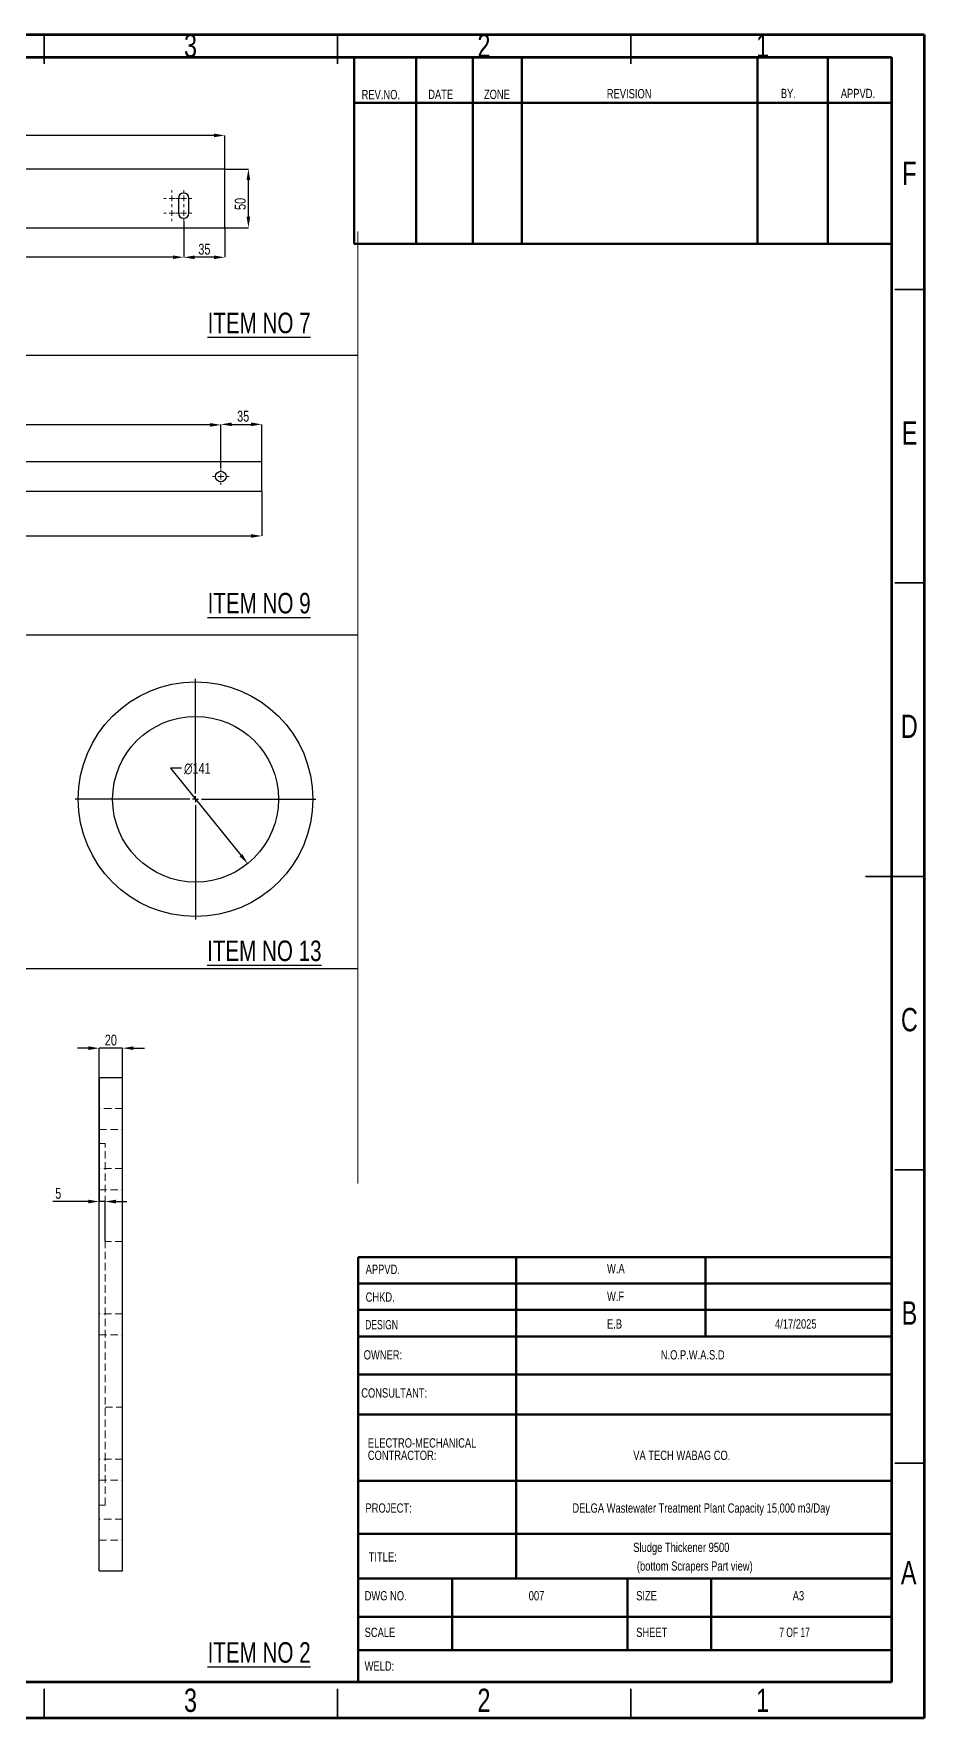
# Model space of a CAD drawing. Header units: millimetres. Extents: x 122 to 2816, y -707 to 556.
# Drawn here: x 381.3 to 533, y -304.2 to -17.1 of the extents above; entities that cross this region are included whole.
import ezdxf

# ---------------------------------------------------------------- set-up
doc = ezdxf.new("R2010")
doc.units = ezdxf.units.MM
doc.header["$PDSIZE"] = -1
doc.linetypes.add('HIDDEN', pattern=[1.905, 1.27, -0.635])
doc.layers.add('FORMAT', color=7, linetype='Continuous')
doc.styles.add('SLDTEXTSTYLE6', font='TXT', dxfattribs={"width": 0.687299})
doc.styles.add('SLDTEXTSTYLE7', font='TXT', dxfattribs={"width": 0.75})
doc.styles.add('SLDTEXTSTYLE8', font='TXT', dxfattribs={"width": 0.678571})
doc.dimstyles.new('SLDDIMSTYLE43', dxfattribs={"dimtxt": 1.852083, "dimasz": 1.852083, "dimexe": 0, "dimexo": 0.625, "dimgap": 0.463021, "dimtad": 1, "dimdec": 0, "dimlfac": 5, "dimrnd": 1e-09, "dimzin": 12, "dimtxsty": 'SLDTEXTSTYLE7', "dimsah": 1, "dimcen": 0, "dimazin": 3, "dimtfac": 1, "dimtdec": 0, "dimtmove": 0, "dimatfit": 3, "dimfrac": 2, "dimtzin": 12})
doc.dimstyles.new('SLDDIMSTYLE7', dxfattribs={"dimtxt": 1.852083, "dimasz": 1.852083, "dimexe": 0, "dimexo": 0.625, "dimgap": 0.463021, "dimtad": 1, "dimdec": 0, "dimlfac": 5, "dimrnd": 1e-09, "dimzin": 12, "dimtxsty": 'SLDTEXTSTYLE7', "dimsah": 1, "dimcen": 2.5, "dimazin": 3, "dimtfac": 1, "dimtdec": 0, "dimtmove": 0, "dimatfit": 3, "dimfrac": 2, "dimtzin": 12})
doc.dimstyles.new('SLDDIMSTYLE9', dxfattribs={"dimtxt": 1.852083, "dimasz": 1.852083, "dimexe": 0, "dimexo": 0.625, "dimgap": 0.463021, "dimtad": 1, "dimdec": 0, "dimlfac": 5, "dimrnd": 1e-09, "dimzin": 12, "dimtxsty": 'SLDTEXTSTYLE7', "dimsah": 1, "dimcen": 2.5, "dimazin": 3, "dimtfac": 1, "dimtdec": 0, "dimtmove": 0, "dimatfit": 0, "dimfrac": 2, "dimtzin": 12})

# ---------------------------------------------------------------- blocks, each defined once
blk = doc.blocks.new('SW_NOTE_0_96')
at = {"color": 0, "linetype": 'Continuous', "lineweight": 0, "char_height": 1.5875, "attachment_point": 1, "style": 'SLDTEXTSTYLE7'}
for s, insert in [('ELECTRO-MECHANICAL', (0, 2.05)), ('CONTRACTOR:', (0, -0.07))]:
    blk.add_mtext(s, dxfattribs=dict(at, insert=insert))
blk = doc.blocks.new('*D1206')
at = {"layer": 'Defpoints', "color": 0}
for p in [(255.85, -34.44), (255.85, -40.18), (413.85, -40.18)]:
    blk.add_point(p, dxfattribs=at)
at = {"layer": 'FORMAT', "color": 0, "lineweight": -2}
for p, q in [((255.85, -40.11), (255.85, -34.44)), ((412, -34.44), (257.7, -34.44)), ((413.85, -40.11), (413.85, -34.44))]:
    blk.add_line(p, q, dxfattribs=at)
at = {"layer": 'FORMAT', "color": 0}
for points in [[(257.7, -34.13), (257.7, -34.75), (255.85, -34.44)], [(412, -34.13), (412, -34.75), (413.85, -34.44)]]:
    blk.add_solid(points, dxfattribs=at)
at = {"layer": 'FORMAT', "color": 0, "insert": (339.37, -32.13), "char_height": 1.852, "attachment_point": 2, "style": 'SLDTEXTSTYLE7'}
blk.add_mtext('\\A1;790', dxfattribs=at)
blk = doc.blocks.new('*D1207')
at = {"layer": 'Defpoints', "color": 0}
for p in [(413.85, -40.18), (417.87, -40.18), (413.85, -50.18)]:
    blk.add_point(p, dxfattribs=at)
at = {"layer": 'FORMAT', "color": 0, "lineweight": -2}
for p, q in [((413.91, -40.18), (417.87, -40.18)), ((417.87, -48.32), (417.87, -42.03)), ((413.91, -50.18), (417.87, -50.18))]:
    blk.add_line(p, q, dxfattribs=at)
at = {"layer": 'FORMAT', "color": 0}
for points in [[(417.56, -42.03), (418.18, -42.03), (417.87, -40.18)], [(417.56, -48.32), (418.18, -48.32), (417.87, -50.18)]]:
    blk.add_solid(points, dxfattribs=at)
at = {"layer": 'FORMAT', "color": 0, "insert": (415.55, -46.12), "char_height": 1.852, "attachment_point": 2, "rotation": 90, "style": 'SLDTEXTSTYLE7'}
blk.add_mtext('\\A1;50', dxfattribs=at)
blk = doc.blocks.new('*D1210')
at = {"layer": 'Defpoints', "color": 0}
for p in [(262.85, -49.08), (406.85, -49.08), (262.85, -55.2)]:
    blk.add_point(p, dxfattribs=at)
at = {"layer": 'FORMAT', "color": 0, "lineweight": -2}
for p, q in [((262.85, -49.14), (262.85, -55.2)), ((406.85, -49.14), (406.85, -55.2)), ((405, -55.2), (264.7, -55.2))]:
    blk.add_line(p, q, dxfattribs=at)
at = {"layer": 'FORMAT', "color": 0}
for points in [[(264.7, -54.9), (264.7, -55.51), (262.85, -55.2)], [(405, -54.9), (405, -55.51), (406.85, -55.2)]]:
    blk.add_solid(points, dxfattribs=at)
at = {"layer": 'FORMAT', "color": 0, "insert": (337.76, -52.89), "char_height": 1.8521, "attachment_point": 2, "style": 'SLDTEXTSTYLE7'}
blk.add_mtext('\\A1;180X4=720', dxfattribs=at)
blk = doc.blocks.new('*D1211')
at = {"layer": 'Defpoints', "color": 0}
for p in [(406.85, -49.08), (413.85, -50.18), (406.85, -55.22)]:
    blk.add_point(p, dxfattribs=at)
at = {"layer": 'FORMAT', "color": 0, "lineweight": -2}
for p, q in [((406.85, -49.14), (406.85, -55.22)), ((413.85, -50.24), (413.85, -55.22)), ((412, -55.22), (408.7, -55.22))]:
    blk.add_line(p, q, dxfattribs=at)
at = {"layer": 'FORMAT', "color": 0}
for points in [[(408.7, -54.91), (408.7, -55.53), (406.85, -55.22)], [(412, -54.91), (412, -55.53), (413.85, -55.22)]]:
    blk.add_solid(points, dxfattribs=at)
at = {"layer": 'FORMAT', "color": 0, "insert": (410.37, -52.91), "char_height": 1.852, "attachment_point": 2, "style": 'SLDTEXTSTYLE7'}
blk.add_mtext('\\A1;35', dxfattribs=at)
blk = doc.blocks.new('SW_CENTERMARKSYMBOL_60')
at = {"color": 0, "linetype": 'Continuous', "lineweight": 18}
for p, q in [((0, 3.5), (0, 3.9)), ((0, 2.5), (0, 3)), ((-1, 2.5), (-1.4, 2.5)), ((-1, 0), (-1.4, 0)), ((0, 2.5), (-0.5, 2.5)), ((0, 0), (-0.5, 0)), ((0, 2.5), (0, 2)), ((0, 2.5), (0.5, 2.5)), ((0, 1.5), (0, 1.1)), ((0, 1), (0, 1.4)), ((0, 0), (0, 0.5)), ((0, 0), (0, -0.5)), ((0, 0), (0.5, 0)), ((1, 2.5), (1.4, 2.5)), ((1, 0), (1.4, 0)), ((0, -1), (0, -1.4))]:
    blk.add_line(p, q, dxfattribs=at)
blk = doc.blocks.new('SW_CENTERMARKSYMBOL_61')
at = {"color": 0, "linetype": 'Continuous', "lineweight": 18}
for p, q in [((0, 3.5), (0, 3.9)), ((0, 2.5), (0, 3)), ((-1, 2.5), (-1.4, 2.5)), ((-1, 0), (-1.4, 0)), ((0, 2.5), (-0.5, 2.5)), ((0, 0), (-0.5, 0)), ((0, 2.5), (0, 2)), ((0, 2.5), (0.5, 2.5)), ((0, 1.5), (0, 1.1)), ((0, 1), (0, 1.4)), ((0, 0), (0, 0.5)), ((0, 0), (0, -0.5)), ((0, 0), (0.5, 0)), ((1, 2.5), (1.4, 2.5)), ((1, 0), (1.4, 0)), ((0, -1), (0, -1.4))]:
    blk.add_line(p, q, dxfattribs=at)
blk = doc.blocks.new('*D1213')
at = {"layer": 'Defpoints', "color": 0}
for p in [(262.18, -95.09), (420.18, -95.09), (420.18, -102.71)]:
    blk.add_point(p, dxfattribs=at)
at = {"layer": 'FORMAT', "color": 0, "lineweight": -2}
for p, q in [((262.18, -95.15), (262.18, -102.71)), ((420.18, -95.15), (420.18, -102.71)), ((264.03, -102.71), (418.33, -102.71))]:
    blk.add_line(p, q, dxfattribs=at)
at = {"layer": 'FORMAT', "color": 0}
for points in [[(264.03, -102.41), (264.03, -103.02), (262.18, -102.71)], [(418.33, -102.41), (418.33, -103.02), (420.18, -102.71)]]:
    blk.add_solid(points, dxfattribs=at)
at = {"layer": 'FORMAT', "color": 0, "insert": (345.75, -100.4), "char_height": 1.852, "attachment_point": 2, "style": 'SLDTEXTSTYLE7'}
blk.add_mtext('\\A1;790', dxfattribs=at)
blk = doc.blocks.new('*D1216')
at = {"layer": 'Defpoints', "color": 0}
for p in [(269.18, -83.78), (269.18, -91.19), (413.18, -91.19)]:
    blk.add_point(p, dxfattribs=at)
at = {"layer": 'FORMAT', "color": 0, "lineweight": -2}
for p, q in [((269.18, -91.12), (269.18, -83.78)), ((411.33, -83.78), (271.03, -83.78)), ((413.18, -91.12), (413.18, -83.78))]:
    blk.add_line(p, q, dxfattribs=at)
at = {"layer": 'FORMAT', "color": 0}
for points in [[(271.03, -83.47), (271.03, -84.09), (269.18, -83.78)], [(411.33, -83.47), (411.33, -84.09), (413.18, -83.78)]]:
    blk.add_solid(points, dxfattribs=at)
at = {"layer": 'FORMAT', "color": 0, "insert": (351.66, -81.47), "char_height": 1.8521, "attachment_point": 2, "style": 'SLDTEXTSTYLE7'}
blk.add_mtext('\\A1;180X4=720', dxfattribs=at)
blk = doc.blocks.new('*D1217')
at = {"layer": 'Defpoints', "color": 0}
for p in [(420.18, -83.69), (413.18, -91.19), (420.18, -90.09)]:
    blk.add_point(p, dxfattribs=at)
at = {"layer": 'FORMAT', "color": 0, "lineweight": -2}
for p, q in [((413.18, -91.12), (413.18, -83.69)), ((415.03, -83.69), (418.33, -83.69)), ((420.18, -90.02), (420.18, -83.69))]:
    blk.add_line(p, q, dxfattribs=at)
at = {"layer": 'FORMAT', "color": 0}
for points in [[(415.03, -83.38), (415.03, -84), (413.18, -83.69)], [(418.33, -83.38), (418.33, -84), (420.18, -83.69)]]:
    blk.add_solid(points, dxfattribs=at)
at = {"layer": 'FORMAT', "color": 0, "insert": (416.98, -81.37), "char_height": 1.852, "attachment_point": 2, "style": 'SLDTEXTSTYLE7'}
blk.add_mtext('\\A1;35', dxfattribs=at)
blk = doc.blocks.new('SW_CENTERMARKSYMBOL_66')
at = {"color": 0, "linetype": 'Continuous', "lineweight": 18}
for p, q in [((-1, 0), (-1.4, 0)), ((0, 0), (-0.5, 0)), ((0, 1), (0, 1.4)), ((0, 0), (0, 0.5)), ((0, 0), (0, -0.5)), ((0, 0), (0.5, 0)), ((1, 0), (1.4, 0)), ((0, -1), (0, -1.4))]:
    blk.add_line(p, q, dxfattribs=at)
blk = doc.blocks.new('*D1246')
at = {"layer": 'Defpoints', "color": 0}
for p in [(392.44, -190.01), (392.44, -195.09), (396.44, -195.09)]:
    blk.add_point(p, dxfattribs=at)
at = {"layer": 'FORMAT', "color": 0, "lineweight": -2}
for p, q in [((390.59, -190.01), (388.74, -190.01)), ((392.44, -195.02), (392.44, -190.01)), ((396.44, -190.01), (392.44, -190.01)), ((396.44, -195.02), (396.44, -190.01)), ((398.29, -190.01), (400.15, -190.01))]:
    blk.add_line(p, q, dxfattribs=at)
at = {"layer": 'FORMAT', "color": 0}
for points in [[(390.59, -189.7), (390.59, -190.32), (392.44, -190.01)], [(398.29, -189.7), (398.29, -190.32), (396.44, -190.01)]]:
    blk.add_solid(points, dxfattribs=at)
at = {"layer": 'FORMAT', "color": 0, "insert": (394.44, -187.7), "char_height": 1.852, "attachment_point": 2, "style": 'SLDTEXTSTYLE7'}
blk.add_mtext('\\A1;20', dxfattribs=at)
blk = doc.blocks.new('*D1247')
at = {"layer": 'Defpoints', "color": 0}
for p in [(392.44, -195.09), (392.44, -216.15), (393.44, -222.96)]:
    blk.add_point(p, dxfattribs=at)
at = {"layer": 'FORMAT', "color": 0, "lineweight": -2}
for p, q in [((392.44, -195.15), (392.44, -216.15)), ((390.59, -216.15), (384.55, -216.15)), ((393.44, -216.15), (392.44, -216.15)), ((393.44, -222.89), (393.44, -216.15)), ((395.29, -216.15), (397.15, -216.15))]:
    blk.add_line(p, q, dxfattribs=at)
at = {"layer": 'FORMAT', "color": 0}
for points in [[(390.59, -215.84), (390.59, -216.46), (392.44, -216.15)], [(395.29, -215.84), (395.29, -216.46), (393.44, -216.15)]]:
    blk.add_solid(points, dxfattribs=at)
at = {"layer": 'FORMAT', "color": 0, "insert": (385.47, -213.83), "char_height": 1.852, "attachment_point": 2, "style": 'SLDTEXTSTYLE7'}
blk.add_mtext('\\A1;5', dxfattribs=at)
blk = doc.blocks.new('*D1248')
at = {"layer": 'Defpoints', "color": 0}
for p in [(399.97, -136.61), (417.76, -158.56)]:
    blk.add_point(p, dxfattribs=at)
at = {"layer": 'FORMAT', "color": 0, "lineweight": -2}
for p, q in [((406.45, -142.31), (404.59, -142.31)), ((404.59, -142.31), (416.6, -157.12))]:
    blk.add_line(p, q, dxfattribs=at)
at = {"layer": 'FORMAT', "color": 0}
blk.add_solid([(416.84, -156.93), (416.36, -157.32), (417.76, -158.56)], dxfattribs=at)
at = {"layer": 'FORMAT', "color": 0, "insert": (406.91, -141.39), "char_height": 1.852, "attachment_point": 1, "style": 'SLDTEXTSTYLE7'}
blk.add_mtext('\\A1;∅141', dxfattribs=at)
blk = doc.blocks.new('SW_CENTERMARKSYMBOL_88')
at = {"layer": 'FORMAT', "color": 0}
for p, q in [((0, 1), (0, 20.5)), ((-1, 0), (-20.5, 0)), ((0, 0), (-0.5, 0)), ((0, 0), (0, 0.5)), ((0, 0), (0, -0.5)), ((0, 0), (0.5, 0)), ((1, 0), (20.5, 0)), ((0, -1), (0, -20.5))]:
    blk.add_line(p, q, dxfattribs=at)

msp = doc.modelspace()

# ---------------------------------------------------------------- linework, layer by layer
at = {"color": 7, "linetype": 'Continuous', "lineweight": 70}
for p, q in [((133.046615, -17.22599), (533.046615, -17.22599)), ((533.046615, -17.22599), (533.046615, -304.22599)), ((138.046615, -21.092465), (527.449087, -21.092465)), ((527.449087, -21.092465), (527.449087, -298.092465)), ((527.449087, -298.092465), (138.046615, -298.092465)), ((533.046615, -304.22599), (133.046615, -304.22599))]:
    msp.add_line(p, q, dxfattribs=at)
at = {"color": 7, "linetype": 'Continuous', "lineweight": 35}
for p, q in [((383.046615, -22.22599), (383.046615, -17.22599)), ((433.046615, -22.22599), (433.046615, -17.22599)), ((483.046615, -22.22599), (483.046615, -17.22599)), ((528.046615, -60.72599), (533.046615, -60.72599)), ((528.046615, -110.72599), (533.046615, -110.72599)), ((533.047615, -160.72599), (523.045615, -160.72599)), ((528.046615, -160.72599), (533.046615, -160.72599)), ((528.046615, -210.72599), (533.046615, -210.72599)), ((528.046615, -260.72599), (533.046615, -260.72599)), ((383.046615, -299.22599), (383.046615, -304.22599)), ((433.046615, -299.22599), (433.046615, -304.22599)), ((483.046615, -299.22599), (483.046615, -304.22599))]:
    msp.add_line(p, q, dxfattribs=at)
at = {"color": 7, "linetype": 'Continuous', "lineweight": 50}
for p, q in [((435.889476, -21.092465), (435.889476, -52.915384)), ((446.465415, -21.092465), (446.465415, -52.778679)), ((456.124825, -21.092465), (456.124825, -52.915404)), ((464.482272, -21.092465), (464.482272, -52.915384)), ((504.598958, -21.092465), (504.598958, -52.915384)), ((516.63557, -21.092465), (516.63557, -52.915404)), ((527.449087, -28.908186), (435.889476, -28.908186)), ((527.449087, -52.915384), (435.889476, -52.915384)), ((436.559401, -225.626814), (436.559401, -234.626814)), ((527.449087, -225.626814), (436.559401, -225.626814)), ((463.494229, -230.126814), (463.494229, -225.626814)), ((495.785521, -239.126814), (495.785521, -225.626814)), ((527.449087, -230.126814), (436.559401, -230.126814)), ((463.494229, -234.626814), (463.494229, -230.126814)), ((436.559401, -234.626814), (436.559401, -298.092465)), ((527.449087, -234.626814), (436.559401, -234.626814)), ((463.494229, -239.126814), (463.494229, -234.626814)), ((527.449087, -239.126814), (436.559401, -239.126814)), ((463.494229, -280.400602), (463.494229, -239.126814)), ((527.449087, -245.626814), (436.559401, -245.626814)), ((527.449087, -252.463735), (436.559401, -252.463735)), ((527.449087, -263.766947), (436.559401, -263.766947)), ((527.449087, -272.79607), (436.559401, -272.79607)), ((436.559401, -280.400602), (527.449087, -280.400602)), ((452.603858, -292.592465), (452.603858, -280.400602)), ((482.486453, -292.592465), (482.486453, -280.400602)), ((496.756917, -292.592465), (496.756917, -280.400602)), ((436.559401, -286.928696), (527.449087, -286.928696)), ((436.559401, -292.592465), (527.449087, -292.592465))]:
    msp.add_line(p, q, dxfattribs=at)
at = {"color": 7, "linetype": 'Continuous', "lineweight": 25}
for p, q in [((413.849151, -40.175581), (255.849151, -40.175581)), ((413.849151, -50.175581), (413.849151, -40.175581)), ((405.949151, -45.175581), (405.949151, -47.675581)), ((407.749151, -47.675581), (407.749151, -45.175581)), ((255.849151, -50.175581), (413.849151, -50.175581)), ((420.180083, -90.086674), (262.180083, -90.086674)), ((420.180083, -95.086674), (420.180083, -90.086674)), ((262.180083, -95.086674), (420.180083, -95.086674)), ((396.441717, -195.086051), (392.441717, -195.086051)), ((392.441717, -279.086051), (392.441717, -195.086051)), ((396.441717, -279.086051), (396.441717, -195.086051)), ((392.441717, -279.086051), (396.441717, -279.086051))]:
    msp.add_line(p, q, dxfattribs=at)
at = {"color": 7, "linetype": 'Continuous', "lineweight": 18}
msp.add_line((436.5, -50.802721), (436.5, -213.049539), dxfattribs=at)
at = {"color": 7, "linetype": 'HIDDEN', "lineweight": 18}
for p, q in [((396.441717, -200.286051), (392.441717, -200.286051)), ((392.441717, -203.886051), (396.441717, -203.886051)), ((393.441717, -206.286051), (392.441717, -206.286051)), ((393.441717, -267.886051), (393.441717, -206.286051)), ((396.441717, -210.537314), (392.441717, -210.537314)), ((392.441717, -214.137314), (396.441717, -214.137314)), ((396.441717, -222.956051), (393.441717, -222.956051)), ((396.441717, -235.286051), (392.441717, -235.286051)), ((392.441717, -238.886051), (396.441717, -238.886051)), ((393.441717, -251.216051), (396.441717, -251.216051)), ((396.441717, -260.034788), (392.441717, -260.034788)), ((392.441717, -263.634788), (396.441717, -263.634788)), ((392.441717, -267.886051), (393.441717, -267.886051)), ((396.441717, -270.286051), (392.441717, -270.286051)), ((392.441717, -273.886051), (396.441717, -273.886051))]:
    msp.add_line(p, q, dxfattribs=at)
at = {"color": 7, "linetype": 'Continuous', "lineweight": 25}
for centre, radius in [((413.180083, -92.586674), 0.9), ((408.866446, -147.584169), 20), ((408.866446, -147.584169), 14.13)]:
    msp.add_circle(centre, radius, dxfattribs=at)
for centre, start, end in [((406.849151, -45.175581), 0, 180), ((406.849151, -47.675581), 180, 0)]:
    msp.add_arc(centre, 0.9, start, end, dxfattribs=at)
at = {"layer": 'FORMAT'}
for p, q in [((233.046615, -71.90711), (436.5, -71.90711)), ((233.046615, -119.556552), (436.5, -119.556552)), ((233.046615, -176.414367), (436.5, -176.414367))]:
    msp.add_line(p, q, dxfattribs=at)

# ---------------------------------------------------------------- block references
at = {"color": 7, "linetype": 'Continuous', "lineweight": 0}
for name, p in [('SW_CENTERMARKSYMBOL_60', (404.849151, -47.675581)), ('SW_CENTERMARKSYMBOL_61', (406.849151, -47.675581)), ('SW_CENTERMARKSYMBOL_66', (413.180083, -92.586674)), ('SW_NOTE_0_96', (438.226755, -258.53961))]:
    msp.add_blockref(name, p, dxfattribs=at)
at = {"layer": 'FORMAT'}
msp.add_blockref('SW_CENTERMARKSYMBOL_88', (408.866446, -147.584169), dxfattribs=at)

# ---------------------------------------------------------------- texts
at = {"color": 7, "linetype": 'Continuous', "lineweight": 0}
for s, insert, char_height, attachment_point, style in [('3', (408.006652, -17.165836), 3.96875, 2, 'SLDTEXTSTYLE7'), ('2', (458.006652, -17.165836), 3.96875, 2, 'SLDTEXTSTYLE7'), ('1', (505.506652, -17.165836), 3.96875, 2, 'SLDTEXTSTYLE7'), ('REV.NO.', (437.16274, -26.689882), 1.5875, 1, 'SLDTEXTSTYLE7'), ('DATE', (448.515662, -26.660605), 1.5875, 1, 'SLDTEXTSTYLE7'), ('ZONE', (458.013987, -26.660605), 1.5875, 1, 'SLDTEXTSTYLE7'), ('REVISION', (478.95452, -26.533465), 1.5875, 1, 'SLDTEXTSTYLE7'), ('BY.', (508.607664, -26.504187), 1.5875, 1, 'SLDTEXTSTYLE7'), ('APPVD.', (518.818655, -26.504187), 1.5875, 1, 'SLDTEXTSTYLE7'), ('F', (530.504355, -38.915836), 3.96875, 2, 'SLDTEXTSTYLE7'), ('E', (530.554424, -83.165836), 3.96875, 2, 'SLDTEXTSTYLE7'), ('D', (530.499302, -133.165836), 3.96875, 2, 'SLDTEXTSTYLE7'), ('C', (530.505274, -183.165836), 3.96875, 2, 'SLDTEXTSTYLE7'), ('W.A', (478.984825, -226.775118), 1.5875, 1, 'SLDTEXTSTYLE7'), ('APPVD.', (437.851388, -226.90699), 1.5875, 1, 'SLDTEXTSTYLE7'), ('CHKD.', (437.851388, -231.640693), 1.5875, 1, 'SLDTEXTSTYLE7'), ('W.F', (478.984825, -231.508821), 1.5875, 1, 'SLDTEXTSTYLE7'), ('B', (530.517217, -233.165836), 3.96875, 2, 'SLDTEXTSTYLE7'), ('DESIGN', (437.765068, -236.342499), 1.5875, 1, 'SLDTEXTSTYLE6'), ('E.B', (478.984825, -236.210627), 1.5875, 1, 'SLDTEXTSTYLE7'), ('OWNER:', (437.51974, -241.483372), 1.5875, 1, 'SLDTEXTSTYLE7'), ('CONSULTANT:', (437.100565, -247.971953), 1.5875, 1, 'SLDTEXTSTYLE7'), ('PROJECT:', (437.825645, -267.595385), 1.5875, 1, 'SLDTEXTSTYLE7'), ('Sludge Thickener 9500', (483.455743, -274.292273), 1.5875, 1, 'SLDTEXTSTYLE7'), ('TITLE:', (438.372451, -275.915053), 1.5875, 1, 'SLDTEXTSTYLE7'), ('A', (530.386303, -277.415836), 3.96875, 2, 'SLDTEXTSTYLE7'), ('DWG NO.', (437.678103, -282.542434), 1.5875, 1, 'SLDTEXTSTYLE7'), ('SIZE', (483.953889, -282.542434), 1.5875, 1, 'SLDTEXTSTYLE7'), ('SCALE', (437.678103, -288.778783), 1.5875, 1, 'SLDTEXTSTYLE7'), ('SHEET', (483.953889, -288.778783), 1.5875, 1, 'SLDTEXTSTYLE7'), ('WELD:', (437.678103, -294.518541), 1.5875, 1, 'SLDTEXTSTYLE7'), ('3', (408.006652, -299.165836), 3.96875, 2, 'SLDTEXTSTYLE7'), ('2', (458.006652, -299.165836), 3.96875, 2, 'SLDTEXTSTYLE7'), ('1', (505.506652, -299.165836), 3.96875, 2, 'SLDTEXTSTYLE7')]:
    msp.add_mtext(s, dxfattribs=dict(at, insert=insert, char_height=char_height, attachment_point=attachment_point, style=style))
at = {"layer": 'FORMAT'}
for s, insert, char_height, attachment_point, style in [('\\LITEM NO 7', (410.926076, -64.652401), 3.5, 1, 'SLDTEXTSTYLE7'), ('\\LITEM NO 9', (410.926076, -112.411776), 3.5, 1, 'SLDTEXTSTYLE7'), ('\\LITEM NO 13', (410.831615, -171.663764), 3.5, 1, 'SLDTEXTSTYLE7'), ('4/17/2025', (507.608055, -236.210627), 1.5875, 1, 'SLDTEXTSTYLE7'), ('N.O.P.W.A.S.D', (488.137401, -241.483372), 1.5875, 1, 'SLDTEXTSTYLE7'), ('VA TECH WABAG CO.', (483.455743, -258.609882), 1.5875, 1, 'SLDTEXTSTYLE7'), ('DELGA Wastewater Treatment Plant Capacity 15,000 m3/Day', (495.031812, -267.595385), 1.5875, 2, 'SLDTEXTSTYLE7'), ('(bottom Scrapers Part view)', (493.936984, -277.47383), 1.5875, 2, 'SLDTEXTSTYLE7'), ('007', (465.639469, -282.542434), 1.5875, 1, 'SLDTEXTSTYLE7'), ('A3', (510.626403, -282.542434), 1.5875, 1, 'SLDTEXTSTYLE7'), ('7 OF 17', (508.335185, -288.778783), 1.5875, 1, 'SLDTEXTSTYLE8'), ('\\LITEM NO 2', (410.926076, -291.254077), 3.5, 1, 'SLDTEXTSTYLE7')]:
    msp.add_mtext(s, dxfattribs=dict(at, insert=insert, char_height=char_height, attachment_point=attachment_point, style=style))

# ---------------------------------------------------------------- dimensions: what is measured, and where the dimension line sits
for base, p1, p2, dimstyle, picture, middle in [((255.849151, -34.443214), (413.849151, -40.175581), (255.849151, -40.175581), 'SLDDIMSTYLE7', '*D1206', (339.374101, -34.443214)), ((406.849151, -55.220949), (413.849151, -50.175581), (406.849151, -49.075581), 'SLDDIMSTYLE9', '*D1211', (410.37444, -55.220949)), ((420.180083, -83.687165), (413.180083, -91.186674), (420.180083, -90.086674), 'SLDDIMSTYLE9', '*D1217', (416.979819, -83.687165)), ((420.180083, -102.714738), (262.180083, -95.086674), (420.180083, -95.086674), 'SLDDIMSTYLE7', '*D1213', (345.746968, -102.714738)), ((392.441717, -190.012748), (396.441717, -195.086051), (392.441717, -195.086051), 'SLDDIMSTYLE9', '*D1246', (394.441717, -190.012748)), ((392.441717, -216.148986), (393.441717, -222.956051), (392.441717, -195.086051), 'SLDDIMSTYLE9', '*D1247', (385.472389, -216.148986))]:
    dim = msp.add_linear_dim(base=base, p1=p1, p2=p2, dimstyle=dimstyle, dxfattribs=at)
    dim.commit()
    dim.dimension.update_dxf_attribs({"geometry": picture, "text_midpoint": middle, "dimtype": 160})
dim = msp.add_linear_dim(base=(417.869426, -40.175581), p1=(413.849151, -50.175581), p2=(413.849151, -40.175581), angle=90, dimstyle='SLDDIMSTYLE9', dxfattribs=at)
dim.commit()
dim.dimension.update_dxf_attribs({"geometry": '*D1207', "text_midpoint": (417.869426, -46.12031), "dimtype": 160})
for base, p1, p2, picture, middle in [((262.849151, -55.204403), (406.849151, -49.075581), (262.849151, -49.075581), '*D1210', (337.758159, -55.204403)), ((269.180083, -83.781863), (413.180083, -91.186674), (269.180083, -91.186674), '*D1216', (351.660836, -83.781863))]:
    dim = msp.add_linear_dim(base=base, p1=p1, p2=p2, text='180X4=<>', dimstyle='SLDDIMSTYLE7', dxfattribs=at)
    dim.commit()
    dim.dimension.update_dxf_attribs({"geometry": picture, "text_midpoint": middle, "dimtype": 160})
dim = msp.add_diameter_dim_2p(p1=(399.967908, -136.608153), p2=(417.764984, -158.560184), dimstyle='SLDDIMSTYLE43', dxfattribs=at)
dim.commit()
dim.dimension.update_dxf_attribs({"geometry": '*D1248', "text_midpoint": (408.992759, -142.314341), "dimtype": 163})

doc.saveas('drawing.dxf')
